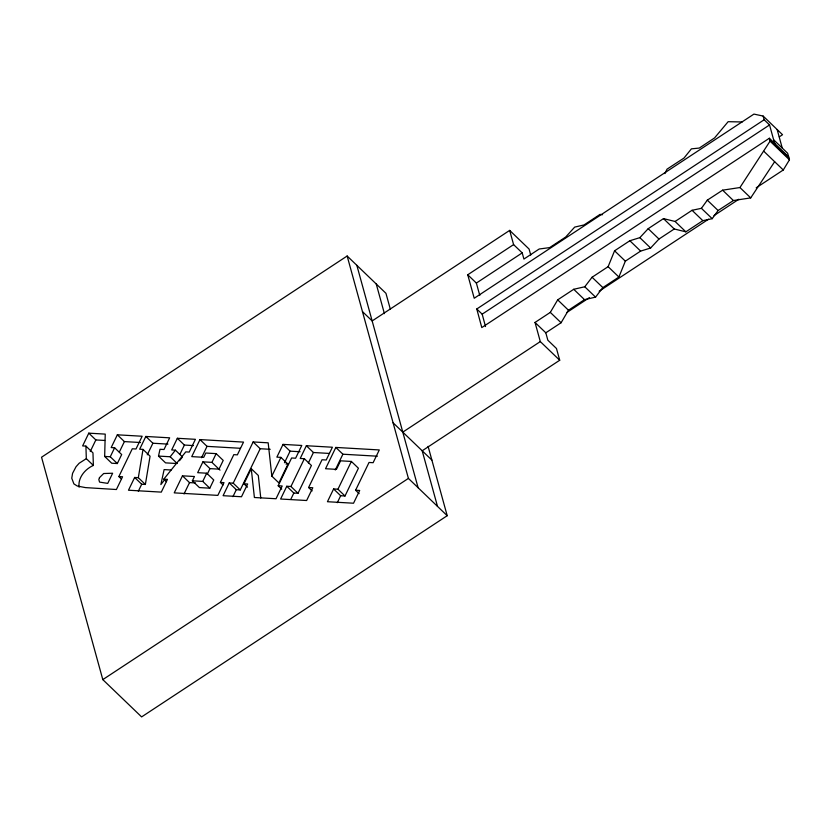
<?xml version="1.0" encoding="UTF-8"?>
<svg xmlns="http://www.w3.org/2000/svg" width="831" height="831" viewBox="0 0 831 831"><rect width="100%" height="100%" fill="white"/><g stroke="black" fill="none" stroke-linecap="round" stroke-linejoin="round"><path stroke-width="1.25" d="M121.503 479.092L118.854 476.558L132.285 448.782L135.993 449L142.153 436.244L117.348 434.81L111.177 447.566L114.626 447.764L121.679 454.547L117.327 463.542L111.718 463.22L104.664 456.437L105.236 434.114L88.792 433.159L82.633 445.915L85.915 446.102L92.968 452.885L93.373 465.433C85.178 469.006 77.698 477.815 79.111 487.205M143.015 449.405L150.068 456.188L145.373 484.463L138.32 477.68L143.015 449.405L139.67 449.207L145.83 436.452L169.659 437.833L164.008 449.519L160.009 449.28L158.503 456.084L165.556 462.867L176.068 463.469M437.501 506.38L422.19 450.786L559.71 360.239L540.306 341.593L535.029 322.438L550.309 312.383L557.694 299.856L573.733 289.292L584.775 286.768L592.077 277.242L608.115 266.678L614.576 250.796L629.856 240.73L639.839 237.656L648.201 228.681L663.481 218.615L675.094 221.472L685.866 231.828L702.839 220.662L712.198 218.688L718.098 210.513L733.399 200.541L750.715 197.892L774.648 161.702M559.71 360.239L556.469 348.501L547.847 340.211L545.811 332.805L561.091 322.74L568.466 310.223L584.515 299.659L595.557 297.134L602.859 287.599L618.898 277.035L625.348 261.152L640.628 251.097L650.611 248.012L658.973 239.037L674.253 228.982L685.866 231.828M664.914 173.606L667.023 169.16L684.006 158.046L691.413 148.853L699.307 148.063L714.567 137.925L728.143 121.69L742.166 121.97M90.247 451.534L95.845 439.942L104.706 440.451M104.664 456.437L110.274 456.77L114.626 447.764M119.352 452.022L124.401 441.593L140.522 442.518M138.32 477.68L134.643 477.461L128.483 490.217L161.297 492.118L167.457 479.362L163.79 479.155L185.77 451.877L189.25 452.074L195.42 439.319L177.335 438.28L171.685 449.955L175.424 450.173L182.477 456.957L179.486 460.717M147.274 454.827L152.883 443.235L167.935 444.107M138.33 491.204L141.696 484.244L145.373 484.463M179.87 454.401L184.389 445.052L193.426 445.582M182.467 475.82L174.23 492.866L217.836 495.38L224.006 482.624L220.392 482.416L233.812 454.65L237.365 454.858L243.525 442.102L199.98 439.589L191.743 456.624L203.72 457.32L205.787 453.03L216.164 453.633L223.217 460.405L218.989 469.141L209.973 468.622L202.92 461.839L197.674 472.683L206.701 473.203L213.754 479.986L209.786 488.181L199.419 487.579L192.366 480.806L194.444 476.516L182.467 475.82L189.52 482.603L195.503 482.946M184.025 493.967L189.52 482.603M201.538 457.725L207.033 446.361L240.336 448.283M192.366 480.806L202.743 481.398L206.701 473.203M202.92 461.839L211.936 462.368L216.164 453.633M207.345 474.044L209.973 468.622M270.22 449.301L260.196 448.73L240.273 489.937L233.22 483.164L229.252 482.936L223.092 495.692L241.499 496.751L247.669 483.995L243.961 483.777L251.253 468.694L258.306 475.467L260.768 498.018M233.22 483.164L253.143 441.947L268.174 442.819L271.841 476.142L278.894 482.915L287.962 464.155L280.909 457.372L276.868 457.133L283.039 444.388L301.778 445.468L295.607 458.224L291.608 457.985L278.188 485.761L281.709 489.147M232.94 496.668L236.305 489.708L240.273 489.937M271.841 476.142L280.909 457.372M284.482 462.763L290.092 451.16L300.084 451.742M286.778 486.26L280.618 499.016L306.639 500.511L312.809 487.755L308.602 487.517L322.033 459.751L326.23 459.99L332.39 447.234L306.369 445.728L300.209 458.483L304.375 458.722L311.428 465.505L298.007 493.282L293.831 493.032L286.778 486.26L290.954 486.499L298.007 493.282M290.954 486.499L304.375 458.722M290.746 499.431L293.831 493.032M308.374 462.95L313.422 452.511L329.533 453.446M335.838 447.431L325.544 468.726L336.441 469.359L340.565 460.821L351.368 461.444L358.421 468.217L345 495.993L340.668 495.743L333.615 488.96L327.445 501.716L353.539 503.222L359.698 490.467L355.595 490.228L369.026 462.462L373.119 462.701L379.289 449.945L335.838 447.431L342.891 454.214L377.399 456.209M335.267 469.993L342.891 454.214M333.615 488.96L337.947 489.21L351.368 461.444M337.303 502.703L340.668 495.743M675.094 221.472L692.057 210.295L701.416 208.321L707.316 200.157L722.617 190.174L739.943 187.536L770.046 141.166L769.35 138.247L481.793 327.57L476.776 308.987L764.156 119.768L763.138 116.06L753.935 114.096L474.221 298.256L467.749 274.781L513.589 244.605L509.673 230.395L372.163 320.932L362.461 311.604M756.189 187.816L783.269 169.991L789.45 159.812L787.643 153.247L773.63 139.774L769.548 124.951L764.156 119.768M164.683 479.736L160.871 484.566L164.123 469.598L171.134 470.003M158.503 456.084L170.189 456.759L175.424 450.173M390.373 309.371L385.948 293.312L347.15 256.01L41.55 457.216L102.805 679.613L141.613 716.904L447.203 515.708L428.1 446.361M479.778 295.431L476.371 283.07L522.211 252.894L513.589 244.605M485.512 326.552L482.167 314.16L769.548 124.951M779.291 136.855L782.532 134.715L763.138 116.06M566.649 312.612L589.397 297.633M599.141 291.224L708.531 219.197M713.954 215.634L738.863 199.232M402.786 432.13L540.306 341.593M102.805 679.613L408.405 478.407L347.15 256.01M85.915 446.102L86.32 458.65L79.132 463.272L76.026 466.752L72.567 473.348L71.757 478.23L73.907 483.912L77.335 486.042L85.458 487.6L116.402 489.521L122.562 476.765L118.854 476.558M285.947 464.03L287.962 464.155M278.188 485.761L282.187 485.99L276.027 498.745L254.4 497.499L251.253 468.694M602.548 214.71L600.055 214.388L584.016 224.952L574.678 227.102L565.682 237.043L549.634 247.607L539.194 249.009L523.914 259.064L522.211 252.894M769.703 139.701L789.076 158.368M769.35 138.247L788.702 156.924M770.046 141.166L789.45 159.812M763.876 151.335L783.269 169.991M739.943 187.536L750.715 197.892M722.617 190.174L733.399 200.541M707.316 200.157L718.098 210.513M701.416 208.321L712.198 218.688M692.057 210.295L702.839 220.662M663.481 218.615L674.253 228.982M648.201 228.681L658.973 239.037M639.839 237.656L650.611 248.012M629.856 240.73L640.628 251.097M614.576 250.796L625.348 261.152M608.115 266.678L618.898 277.035M592.077 277.242L602.859 287.599M584.775 286.768L595.557 297.134M573.733 289.292L584.515 299.659M509.673 230.395L529.077 249.04L530.729 255.044M557.694 299.856L568.466 310.223M550.309 312.383L561.091 322.74M535.029 322.438L545.811 332.805M467.749 274.781L476.371 283.07M476.776 308.987L482.167 314.16M393.084 422.802L431.891 460.104M408.405 478.407L447.203 515.708M355.595 490.228L359.127 493.624M306.369 445.728L313.422 452.511M337.947 489.21L345 495.993M283.039 444.388L290.092 451.16M308.602 487.517L312.134 490.903M253.143 441.947L260.196 448.73M199.98 439.589L207.033 446.361M243.961 483.777L247.482 487.174M211.936 462.368L220.028 470.138M229.252 482.936L236.305 489.708M177.335 438.28L184.389 445.052M220.392 482.416L223.04 484.961M202.743 481.398L209.786 488.181M170.189 456.759L177.242 463.542M145.83 436.452L152.883 443.235M163.79 479.155L166.429 481.689M117.348 434.81L124.401 441.593M88.792 433.159L95.845 439.942M134.643 477.461L141.696 484.244M110.274 456.77L117.327 463.542M86.32 458.65L93.373 465.433M773.63 139.774L775.126 144.864M777.151 129.532L782.251 148.063M376.246 283.984L384.41 313.64M356.842 265.338L418.107 487.735M99.471 477.669L98.827 479.549L99.564 482.105L107.739 483.382L112.642 473.234L103.678 473.525L99.471 477.669"/></g></svg>
